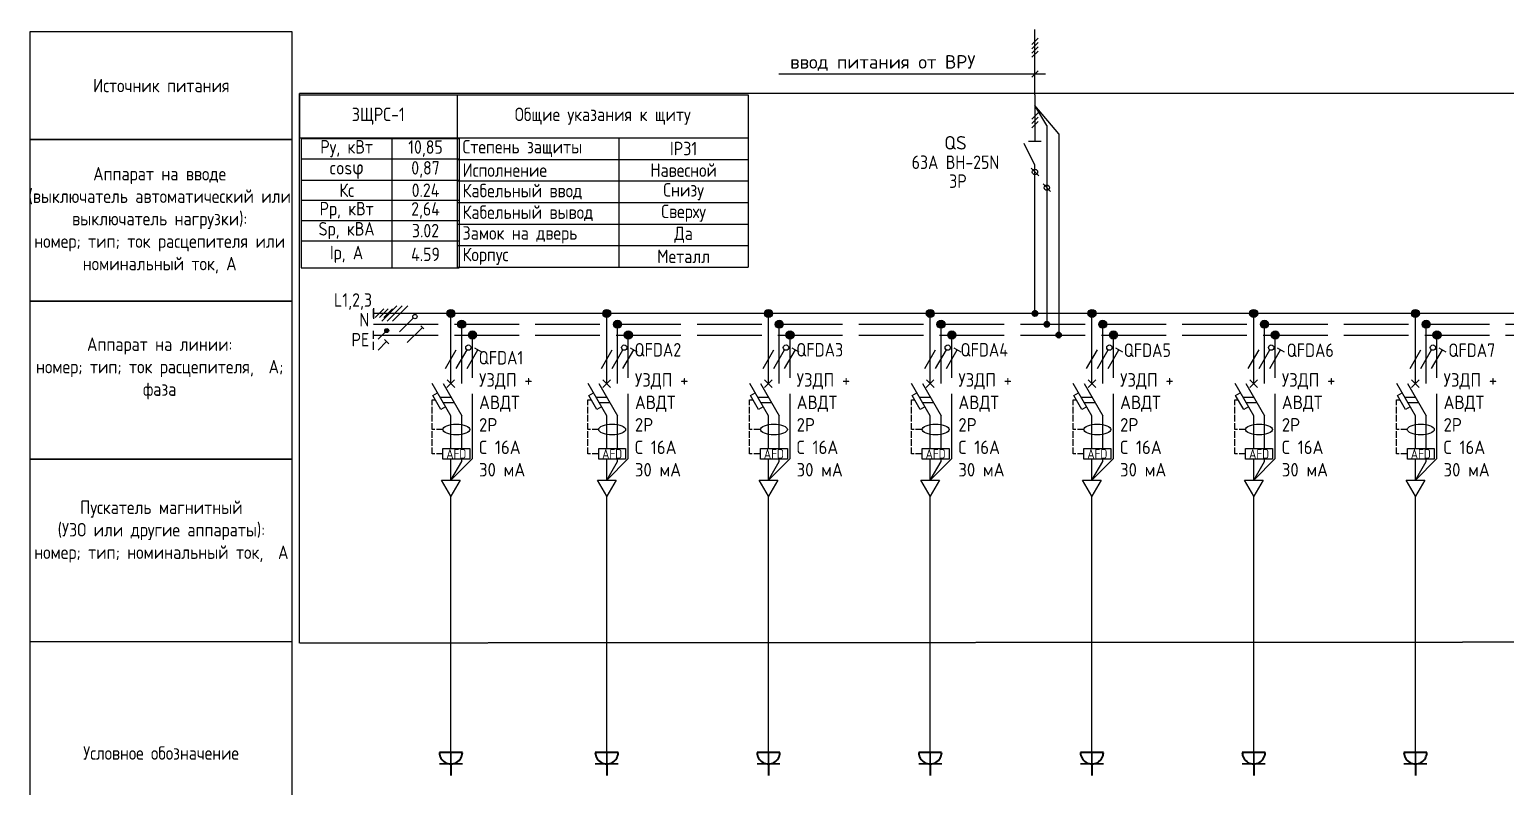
# Model space of a CAD drawing. Header units: millimetres. Extents: x -32 to 417638015, y -35 to 175284279.
# Drawn here: x 1144753 to 1172131, y 44491 to 58537 of the extents above; entities that cross this region are included whole.
import ezdxf
from ezdxf.enums import TextEntityAlignment as Align

# ---------------------------------------------------------------- set-up
doc = ezdxf.new("R2010")
doc.units = ezdxf.units.MM
doc.linetypes.add('ACAD_ISO02W100', pattern=[15, 12, -3])
doc.linetypes.add('DASHED2', pattern=[0.375, 0.25, -0.125])
for name, color, linetype in [('4_Однолинейная схема', 7, 'Continuous'), ('A-HATCH-WALL', 7, 'Continuous'), ('пояснения', 7, 'Continuous')]:
    doc.layers.add(name, color=color, linetype=linetype)
doc.layers.add('A-ANNO-NOTE', color=7, linetype='Continuous', lineweight=5)
doc.layers.add('ЭОМ_Розетки быт', color=5, linetype='Continuous', lineweight=30)
doc.styles.add('Arial Narrow', font='GOST_Common.ttf', dxfattribs={"width": 0.9, "height": 2.5})
doc.styles.add('DS23_Isopeur', font='isocpeur.ttf')
doc.styles.add('GOST Common', font='GOST_Common.ttf', dxfattribs={"width": 0.9, "height": 350})
doc.styles.add('GOST Common ISO', font='GOST_Common.ttf', dxfattribs={"width": 0.9, "height": 2.5})
doc.styles.add('ISOCPEUR', font='isocpeur.ttf', dxfattribs={"width": 0.85, "height": 275})

# ---------------------------------------------------------------- blocks, each defined once
blk = doc.blocks.new('TSL_Пояснение для щита - TSL_Пояснение для щита-779833-ЩТ-1_1 _Р_ _')
blk.add_line((-75.05, 36.82), (-26.45, 36.82))
blk.add_line((-75.05, 36.82), (-26.45, 36.82))
blk.add_lwpolyline([(-75.05, 150), (-26.5, 150), (-26.5, 8.18), (-75.05, 8.18)], close=True)
at = {"layer": 'A-ANNO-NOTE', "lineweight": 30}
for p, q in [((-75, 130), (-26.41, 130)), ((-75, 100), (-26.41, 100)), ((-75, 70.67), (-26.41, 70.67))]:
    blk.add_line(p, q, dxfattribs=at)
at = {"insert": (-50.75, 16.14), "char_height": 2.5, "width": 48.595, "attachment_point": 5, "style": 'ISOCPEUR'}
blk.add_mtext('Условное обозначение', dxfattribs=at)
at = {"layer": 'A-ANNO-NOTE', "char_height": 2.5, "style": 'Arial Narrow'}
for s, insert, width, attachment_point in [('\\pxqc;Источник питания', (-50.7, 140), 48.5948, 5), ('\\fArial Narrow|b0|i0|c204|p34|; ', (-42.14, 141.21), 0.962, 1), ('\\pxqc;Аппарат на вводе \\P(выключатель автоматический или выключатель нагрузки): \\Pномер; тип; ток расцепителя или номинальный ток, А', (-51.01, 115), 49.2171, 5), ('\\fArial Narrow|b0|i0|c204|p34|; ', (-43.26, 124.54), 0.962, 1), ('\\fArial Narrow|b0|i0|c204|p34|; ', (-39.29, 124.54), 0.962, 1), ('\\fArial Narrow|b0|i0|c204|p34|; ', (-47.03, 120.38), 0.962, 1), ('\\fArial Narrow|b0|i0|c204|p34|; ', (-24.74, 120.38), 0.962, 1), ('\\fArial Narrow|b0|i0|c204|p34|; ', (-19.11, 120.38), 0.962, 1), ('\\fArial Narrow|b0|i0|c204|p34|; ', (-40.55, 116.21), 0.962, 1), ('\\fArial Narrow|b0|i0|c204|p34|; ', (-53.84, 112.04), 0.962, 1), ('\\fArial Narrow|b0|i0|c204|p34|; ', (-35.85, 112.04), 0.962, 1), ('\\fArial Narrow|b0|i0|c204|p34|; ', (-30.23, 112.04), 0.962, 1), ('\\fArial Narrow|b0|i0|c204|p34|; ', (-11.04, 112.04), 0.962, 1), ('\\pxqc;Аппарат на линии: \\P\\pq*;номер; тип; ток расцепителя,  А; фаза', (-51.01, 87.5), 49.2171, 5), ('\\fArial Narrow|b0|i0|c204|p34|; ', (-43.7, 92.88), 0.962, 1), ('\\fArial Narrow|b0|i0|c204|p34|; ', (-39.73, 92.88), 0.962, 1), ('\\fArial Narrow|b0|i0|c204|p34|; ', (-58.58, 88.71), 0.962, 1), ('\\fArial Narrow|b0|i0|c204|p34|; ', (-37.62, 88.71), 0.962, 1), ('\\fArial Narrow|b0|i0|c204|p34|; ', (-10.36, 88.71), 0.481, 1), ('\\fArial Narrow|b0|i0|c204|p34|; ', (-43.17, 72.88), 0.962, 1), ('\\fArial Narrow|b0|i0|c204|p34|; ', (-54.55, 68.71), 0.962, 1), ('\\fArial Narrow|b0|i0|c204|p34|; ', (-48.93, 68.71), 0.962, 1), ('\\fArial Narrow|b0|i0|c204|p34|; ', (-39.2, 68.71), 0.962, 1), ('Пускатель магнитный\\P(УЗО или другие аппараты):\\Pномер; тип; номинальный ток,  А', (-50.7, 57.23), 48.5948, 5), ('\\fArial Narrow|b0|i0|c204|p34|; ', (-29.55, 64.54), 0.962, 1), ('\\fArial Narrow|b0|i0|c204|p34|; ', (-40.12, 10.8), 0.962, 1), ('\\fArial Narrow|b0|i0|c204|p34|; ', (-40.32, 6.63), 0.962, 1), ('\\fArial Narrow|b0|i0|c204|p34|; ', (-38.21, -3.79), 0.962, 1), ('\\fArial Narrow|b0|i0|c204|p34|; ', (-35.76, -43.79), 0.962, 1)]:
    blk.add_mtext(s, dxfattribs=dict(at, insert=insert, width=width, attachment_point=attachment_point))
at = {"layer": 'A-ANNO-NOTE', "char_height": 2.5, "width": 0.962, "attachment_point": 1, "rotation": 90, "style": 'Arial Narrow'}
for insert in [(-31.63, 55.01), (-27.46, 42.11), (-59.96, 39.75), (-31.63, 29.87)]:
    blk.add_mtext('\\fArial Narrow|b0|i0|c204|p34|; ', dxfattribs=dict(at, insert=insert))
blk = doc.blocks.new('TSL_SHM_УГО_Точка - TSL_SHM_УГО_Точка-779818-ЩТ-1_1 _Р_ _')
at = {"layer": 'A-ANNO-NOTE', "lineweight": 30}
h = blk.add_hatch(color=256, dxfattribs=at)
edge = h.paths.add_edge_path()
edge.add_arc((0, 0), 0.5, 0, 360)
blk.add_circle((0, 0), 0.5, dxfattribs=at)
blk = doc.blocks.new('Конт разъемн')
at = {"color": 0}
blk.add_line((71, 71), (-71, -71), dxfattribs=at)
blk.add_circle((0, 0), 50, dxfattribs=at)
blk = doc.blocks.new('*U891')
at = {"layer": '4_Однолинейная схема'}
for p, q in [((0, 1), (0, -1)), ((347.29, 0), (0, 0))]:
    blk.add_line(p, q, dxfattribs=at)
at = {"layer": '4_Однолинейная схема', "color": 1}
for p, q in [((1.51, -1.41), (4.34, 1.41)), ((2.51, -1.41), (5.34, 1.41)), ((3.51, -1.41), (6.34, 1.41)), ((4.84, -3.41), (7.38, -0.87)), ((6.23, -5.41), (9.06, -2.59))]:
    blk.add_line(p, q, dxfattribs=at)
at = {"layer": '4_Однолинейная схема', "linetype": 'ACAD_ISO02W100'}
for p, q in [((0, -2), (347.29, -2)), ((0, -4), (347.29, -4))]:
    blk.add_line(p, q, dxfattribs=at)
at = {"layer": '4_Однолинейная схема', "color": 1}
blk.add_lwpolyline([(9.34, -2.86), (8.78, -2.31)], dxfattribs=at)
blk.add_circle((7.67, -0.59), 0.404, dxfattribs=at)
at = {"layer": '4_Однолинейная схема', "style": 'GOST Common ISO', "width": 0.9}
for s, p in [('L1,2,3', (-7.33, 1.25)), ('N', (-2.64, -2.41)), ('PE', (-4.09, -6.11))]:
    blk.add_text(s, height=2.5, dxfattribs=at).set_placement(p)
blk = doc.blocks.new('*T1216')
at = {"layer": 'пояснения', "color": 0, "linetype": 'ByBlock', "lineweight": -2, "transparency": 16777216}
for p, q in [((0, 0), (2928, 0)), ((0, 0), (0, -800)), ((2928, 0), (2928, -800)), ((0, -800), (2928, -800))]:
    blk.add_line(p, q, dxfattribs=at)
at = {"layer": 'пояснения', "color": 0, "transparency": 16777216, "insert": (1464, -400), "char_height": 250, "width": 2906.04, "attachment_point": 5, "style": 'GOST Common ISO'}
blk.add_mtext('{\\C256;3ЩРС-1}', dxfattribs=at)
blk = doc.blocks.new('*T1217')
at = {"layer": 'пояснения', "color": 0, "linetype": 'ByBlock', "lineweight": -2, "transparency": 16777216}
for p, q in [((0, 0), (5400, 0)), ((0, 0), (0, -3200)), ((5400, 0), (5400, -3200)), ((0, -800), (5400, -800)), ((3000, -800), (3000, -3200)), ((0, -1200), (5400, -1200)), ((0, -1600), (5400, -1600)), ((0, -2000), (5400, -2000)), ((0, -2400), (5400, -2400)), ((0, -2800), (5400, -2800)), ((0, -3200), (5400, -3200))]:
    blk.add_line(p, q, dxfattribs=at)
at = {"layer": 'пояснения', "color": 0, "transparency": 16777216, "char_height": 250, "style": 'GOST Common ISO'}
for s, insert, width, attachment_point in [('Общие указания к щиту', (2700, -400), 5327.35, 5), ('Степень защиты', (100, -1000), 2800, 4), ('IP31', (4200, -1000), 2327.35, 5), ('Исполнение', (100, -1400), 2800, 4), ('Навесной', (4200, -1400), 2327.35, 5), ('Снизу', (4200, -1800), 2327.35, 5), ('Кабельный ввод', (100, -1800), 2800, 4), ('Кабельный вывод', (100, -2200), 2800, 4), ('Сверху', (4200, -2200), 2327.35, 5), ('Замок на дверь', (100, -2600), 2800, 4), ('Да', (4200, -2600), 2327.35, 5), ('Корпус', (100, -3000), 2800, 4), ('Металл', (4200, -3000), 2327.35, 5)]:
    blk.add_mtext(s, dxfattribs=dict(at, insert=insert, width=width, attachment_point=attachment_point))
blk = doc.blocks.new('*U888')
at = {"lineweight": -2}
h = blk.add_hatch(color=256, dxfattribs=at)
h.dxf.hatch_style = 1
edge = h.paths.add_edge_path()
edge.add_arc((0, 0), 0.75, 0, 360)
at = {"layer": 'A-HATCH-WALL', "lineweight": -2}
h = blk.add_hatch(color=256, dxfattribs=at)
h.dxf.hatch_style = 1
edge = h.paths.add_edge_path()
edge.add_arc((2, -2), 0.75, 0, 360)
h = blk.add_hatch(color=256, dxfattribs=at)
h.dxf.hatch_style = 1
edge = h.paths.add_edge_path()
edge.add_arc((4, -4), 0.75, 0, 360)
at = {"lineweight": -2}
for points in [[(0, -13), (0, 0)], [(0, -25.05), (0, -19), (-3.46, -13)], [(-1.46, -13), (2, -19)], [(-0.73, -13.73), (0.69, -12.31)], [(0.71, -13.71), (-0.71, -12.29)], [(-0.98, -17.3), (-1.85, -17.8), (-3.35, -15.2), (-2.48, -14.7)], [(-2.02, -15.5), (-0.02, -15.5)], [(-1.44, -16.5), (0.56, -16.5)], [(0, -30.92), (0, -27.05)]]:
    blk.add_lwpolyline(points, dxfattribs=at)
at = {"linetype": 'ACAD_ISO02W100', "lineweight": -2}
for points in [[(2, -13), (2, -2)], [(4, -26.92), (4, -4)], [(2, -25.05), (2, -19)], [(0, -30.92), (4, -26.92)], [(0, -30.92), (2, -27.46), (2, -26.97)]]:
    blk.add_lwpolyline(points, dxfattribs=at)
at = {"color": 1, "lineweight": -2}
for points in [[(-1, -10.23), (1, -6.77)], [(1, -10.23), (3, -6.77)], [(3, -10.23), (5, -6.77)], [(4.35, -6.39), (5.65, -7.14)]]:
    blk.add_lwpolyline(points, dxfattribs=at)
at = {"color": 1, "linetype": 'ACAD_ISO02W100', "lineweight": -2, "ltscale": 0.1}
for points in [[(-3.5, -21.53), (-3.5, -21.53), (-3.5, -16), (-2.89, -16)], [(-1.5, -21.53), (-3.5, -21.53)], [(-1.5, -26.05), (-3.5, -26.05), (-3.5, -21.53)]]:
    blk.add_lwpolyline(points, dxfattribs=at)
at = {"lineweight": -2}
blk.add_lwpolyline([(0, -33.92), (-1.73, -30.92), (1.73, -30.92)], close=True, dxfattribs=at)
for centre in [(0, 0), (2, -2), (4, -4)]:
    blk.add_circle(centre, 0.75, dxfattribs=at)
at = {"color": 1, "lineweight": -2}
blk.add_circle((3.25, -6.33), 0.5, dxfattribs=at)
at = {"lineweight": -2}
blk.add_ellipse((1, -21.53), major_axis=(2.5, 0), ratio=0.4, dxfattribs=at)
at = {"style": 'GOST Common ISO', "width": 0.9}
blk.add_attdef('ФАЗА', text='', height=2.5, dxfattribs=at).set_placement((0, 2), align=Align.CENTER)
at = {"lineweight": -2}
blk.add_wipeout([(-1.49, -25.05), (3.5, -25.05), (3.5, -27.05), (-1.49, -27.05)], dxfattribs=at)
blk.add_lwpolyline([(3.5, -27.05), (-1.49, -27.05), (-1.49, -25.05), (3.5, -25.05)], close=True, dxfattribs=at)
at = {"lineweight": -2, "insert": (1, -26.05), "char_height": 1.75, "attachment_point": 5, "style": 'GOST Common ISO'}
blk.add_mtext_dynamic_manual_height_columns('AFD', width=4.9912, gutter_width=12.5, heights=[0], dxfattribs=at)
blk = doc.blocks.new('*U871')
at = {"lineweight": -2}
h = blk.add_hatch(color=256, dxfattribs=at)
h.dxf.hatch_style = 1
edge = h.paths.add_edge_path()
edge.add_arc((0, 0), 0.75, 0, 360)
at = {"layer": 'A-HATCH-WALL', "lineweight": -2}
h = blk.add_hatch(color=256, dxfattribs=at)
h.dxf.hatch_style = 1
edge = h.paths.add_edge_path()
edge.add_arc((2, -2), 0.75, 0, 360)
h = blk.add_hatch(color=256, dxfattribs=at)
h.dxf.hatch_style = 1
edge = h.paths.add_edge_path()
edge.add_arc((4, -4), 0.75, 0, 360)
at = {"lineweight": -2}
for points in [[(0, -13), (0, 0)], [(0, -25.05), (0, -19), (-3.46, -13)], [(-1.46, -13), (2, -19)], [(-0.73, -13.73), (0.69, -12.31)], [(0.71, -13.71), (-0.71, -12.29)], [(-0.98, -17.3), (-1.85, -17.8), (-3.35, -15.2), (-2.48, -14.7)], [(-2.02, -15.5), (-0.02, -15.5)], [(-1.44, -16.5), (0.56, -16.5)], [(0, -30.92), (0, -27.05)]]:
    blk.add_lwpolyline(points, dxfattribs=at)
at = {"linetype": 'ACAD_ISO02W100', "lineweight": -2}
for points in [[(2, -13), (2, -2)], [(4, -26.92), (4, -4)], [(2, -25.05), (2, -19)], [(0, -30.92), (4, -26.92)], [(0, -30.92), (2, -27.46), (2, -26.97)]]:
    blk.add_lwpolyline(points, dxfattribs=at)
at = {"color": 1, "lineweight": -2}
for points in [[(-1, -10.23), (1, -6.77)], [(1, -10.23), (3, -6.77)], [(3, -10.23), (5, -6.77)], [(4.35, -6.39), (5.65, -7.14)]]:
    blk.add_lwpolyline(points, dxfattribs=at)
at = {"color": 1, "linetype": 'ACAD_ISO02W100', "lineweight": -2, "ltscale": 0.1}
for points in [[(-3.5, -21.53), (-3.5, -21.53), (-3.5, -16), (-2.89, -16)], [(-1.5, -21.53), (-3.5, -21.53)], [(-1.5, -26.05), (-3.5, -26.05), (-3.5, -21.53)]]:
    blk.add_lwpolyline(points, dxfattribs=at)
at = {"lineweight": -2}
blk.add_lwpolyline([(0, -33.92), (-1.73, -30.92), (1.73, -30.92)], close=True, dxfattribs=at)
for centre in [(0, 0), (2, -2), (4, -4)]:
    blk.add_circle(centre, 0.75, dxfattribs=at)
at = {"color": 1, "lineweight": -2}
blk.add_circle((3.25, -6.33), 0.5, dxfattribs=at)
at = {"lineweight": -2}
blk.add_ellipse((1, -21.53), major_axis=(2.5, 0), ratio=0.4, dxfattribs=at)
at = {"style": 'GOST Common ISO', "width": 0.9}
blk.add_attdef('ФАЗА', text='', height=2.5, dxfattribs=at).set_placement((0, 2), align=Align.CENTER)
at = {"lineweight": -2}
blk.add_wipeout([(-1.49, -25.05), (3.5, -25.05), (3.5, -27.05), (-1.49, -27.05)], dxfattribs=at)
blk.add_lwpolyline([(3.5, -27.05), (-1.49, -27.05), (-1.49, -25.05), (3.5, -25.05)], close=True, dxfattribs=at)
at = {"lineweight": -2, "insert": (1, -26.05), "char_height": 1.75, "attachment_point": 5, "style": 'GOST Common ISO'}
blk.add_mtext_dynamic_manual_height_columns('AFD', width=4.9912, gutter_width=12.5, heights=[0], dxfattribs=at)
blk = doc.blocks.new('*U872')
at = {"lineweight": -2}
h = blk.add_hatch(color=256, dxfattribs=at)
h.dxf.hatch_style = 1
edge = h.paths.add_edge_path()
edge.add_arc((0, 0), 0.75, 0, 360)
at = {"layer": 'A-HATCH-WALL', "lineweight": -2}
h = blk.add_hatch(color=256, dxfattribs=at)
h.dxf.hatch_style = 1
edge = h.paths.add_edge_path()
edge.add_arc((2, -2), 0.75, 0, 360)
h = blk.add_hatch(color=256, dxfattribs=at)
h.dxf.hatch_style = 1
edge = h.paths.add_edge_path()
edge.add_arc((4, -4), 0.75, 0, 360)
at = {"lineweight": -2}
for points in [[(0, -13), (0, 0)], [(0, -25.05), (0, -19), (-3.46, -13)], [(-1.46, -13), (2, -19)], [(-0.73, -13.73), (0.69, -12.31)], [(0.71, -13.71), (-0.71, -12.29)], [(-0.98, -17.3), (-1.85, -17.8), (-3.35, -15.2), (-2.48, -14.7)], [(-2.02, -15.5), (-0.02, -15.5)], [(-1.44, -16.5), (0.56, -16.5)], [(0, -30.92), (0, -27.05)]]:
    blk.add_lwpolyline(points, dxfattribs=at)
at = {"linetype": 'ACAD_ISO02W100', "lineweight": -2}
for points in [[(2, -13), (2, -2)], [(4, -26.92), (4, -4)], [(2, -25.05), (2, -19)], [(0, -30.92), (4, -26.92)], [(0, -30.92), (2, -27.46), (2, -26.97)]]:
    blk.add_lwpolyline(points, dxfattribs=at)
at = {"color": 1, "lineweight": -2}
for points in [[(-1, -10.23), (1, -6.77)], [(1, -10.23), (3, -6.77)], [(3, -10.23), (5, -6.77)], [(4.35, -6.39), (5.65, -7.14)]]:
    blk.add_lwpolyline(points, dxfattribs=at)
at = {"color": 1, "linetype": 'ACAD_ISO02W100', "lineweight": -2, "ltscale": 0.1}
for points in [[(-3.5, -21.53), (-3.5, -21.53), (-3.5, -16), (-2.89, -16)], [(-1.5, -21.53), (-3.5, -21.53)], [(-1.5, -26.05), (-3.5, -26.05), (-3.5, -21.53)]]:
    blk.add_lwpolyline(points, dxfattribs=at)
at = {"lineweight": -2}
blk.add_lwpolyline([(0, -33.92), (-1.73, -30.92), (1.73, -30.92)], close=True, dxfattribs=at)
for centre in [(0, 0), (2, -2), (4, -4)]:
    blk.add_circle(centre, 0.75, dxfattribs=at)
at = {"color": 1, "lineweight": -2}
blk.add_circle((3.25, -6.33), 0.5, dxfattribs=at)
at = {"lineweight": -2}
blk.add_ellipse((1, -21.53), major_axis=(2.5, 0), ratio=0.4, dxfattribs=at)
at = {"style": 'GOST Common ISO', "width": 0.9}
blk.add_attdef('ФАЗА', text='', height=2.5, dxfattribs=at).set_placement((0, 2), align=Align.CENTER)
at = {"lineweight": -2}
blk.add_wipeout([(-1.49, -25.05), (3.5, -25.05), (3.5, -27.05), (-1.49, -27.05)], dxfattribs=at)
blk.add_lwpolyline([(3.5, -27.05), (-1.49, -27.05), (-1.49, -25.05), (3.5, -25.05)], close=True, dxfattribs=at)
at = {"lineweight": -2, "insert": (1, -26.05), "char_height": 1.75, "attachment_point": 5, "style": 'GOST Common ISO'}
blk.add_mtext_dynamic_manual_height_columns('AFD', width=4.9912, gutter_width=12.5, heights=[0], dxfattribs=at)
blk = doc.blocks.new('*U873')
at = {"lineweight": -2}
h = blk.add_hatch(color=256, dxfattribs=at)
h.dxf.hatch_style = 1
edge = h.paths.add_edge_path()
edge.add_arc((0, 0), 0.75, 0, 360)
at = {"layer": 'A-HATCH-WALL', "lineweight": -2}
h = blk.add_hatch(color=256, dxfattribs=at)
h.dxf.hatch_style = 1
edge = h.paths.add_edge_path()
edge.add_arc((2, -2), 0.75, 0, 360)
h = blk.add_hatch(color=256, dxfattribs=at)
h.dxf.hatch_style = 1
edge = h.paths.add_edge_path()
edge.add_arc((4, -4), 0.75, 0, 360)
at = {"lineweight": -2}
for points in [[(0, -13), (0, 0)], [(0, -25.05), (0, -19), (-3.46, -13)], [(-1.46, -13), (2, -19)], [(-0.73, -13.73), (0.69, -12.31)], [(0.71, -13.71), (-0.71, -12.29)], [(-0.98, -17.3), (-1.85, -17.8), (-3.35, -15.2), (-2.48, -14.7)], [(-2.02, -15.5), (-0.02, -15.5)], [(-1.44, -16.5), (0.56, -16.5)], [(0, -30.92), (0, -27.05)]]:
    blk.add_lwpolyline(points, dxfattribs=at)
at = {"linetype": 'ACAD_ISO02W100', "lineweight": -2}
for points in [[(2, -13), (2, -2)], [(4, -26.92), (4, -4)], [(2, -25.05), (2, -19)], [(0, -30.92), (4, -26.92)], [(0, -30.92), (2, -27.46), (2, -26.97)]]:
    blk.add_lwpolyline(points, dxfattribs=at)
at = {"color": 1, "lineweight": -2}
for points in [[(-1, -10.23), (1, -6.77)], [(1, -10.23), (3, -6.77)], [(3, -10.23), (5, -6.77)], [(4.35, -6.39), (5.65, -7.14)]]:
    blk.add_lwpolyline(points, dxfattribs=at)
at = {"color": 1, "linetype": 'ACAD_ISO02W100', "lineweight": -2, "ltscale": 0.1}
for points in [[(-3.5, -21.53), (-3.5, -21.53), (-3.5, -16), (-2.89, -16)], [(-1.5, -21.53), (-3.5, -21.53)], [(-1.5, -26.05), (-3.5, -26.05), (-3.5, -21.53)]]:
    blk.add_lwpolyline(points, dxfattribs=at)
at = {"lineweight": -2}
blk.add_lwpolyline([(0, -33.92), (-1.73, -30.92), (1.73, -30.92)], close=True, dxfattribs=at)
for centre in [(0, 0), (2, -2), (4, -4)]:
    blk.add_circle(centre, 0.75, dxfattribs=at)
at = {"color": 1, "lineweight": -2}
blk.add_circle((3.25, -6.33), 0.5, dxfattribs=at)
at = {"lineweight": -2}
blk.add_ellipse((1, -21.53), major_axis=(2.5, 0), ratio=0.4, dxfattribs=at)
at = {"style": 'GOST Common ISO', "width": 0.9}
blk.add_attdef('ФАЗА', text='', height=2.5, dxfattribs=at).set_placement((0, 2), align=Align.CENTER)
at = {"lineweight": -2}
blk.add_wipeout([(-1.49, -25.05), (3.5, -25.05), (3.5, -27.05), (-1.49, -27.05)], dxfattribs=at)
blk.add_lwpolyline([(3.5, -27.05), (-1.49, -27.05), (-1.49, -25.05), (3.5, -25.05)], close=True, dxfattribs=at)
at = {"lineweight": -2, "insert": (1, -26.05), "char_height": 1.75, "attachment_point": 5, "style": 'GOST Common ISO'}
blk.add_mtext_dynamic_manual_height_columns('AFD', width=4.9912, gutter_width=12.5, heights=[0], dxfattribs=at)
blk = doc.blocks.new('*U875')
at = {"lineweight": -2}
h = blk.add_hatch(color=256, dxfattribs=at)
h.dxf.hatch_style = 1
edge = h.paths.add_edge_path()
edge.add_arc((0, 0), 0.75, 0, 360)
at = {"layer": 'A-HATCH-WALL', "lineweight": -2}
h = blk.add_hatch(color=256, dxfattribs=at)
h.dxf.hatch_style = 1
edge = h.paths.add_edge_path()
edge.add_arc((2, -2), 0.75, 0, 360)
h = blk.add_hatch(color=256, dxfattribs=at)
h.dxf.hatch_style = 1
edge = h.paths.add_edge_path()
edge.add_arc((4, -4), 0.75, 0, 360)
at = {"lineweight": -2}
for points in [[(0, -13), (0, 0)], [(0, -25.05), (0, -19), (-3.46, -13)], [(-1.46, -13), (2, -19)], [(-0.73, -13.73), (0.69, -12.31)], [(0.71, -13.71), (-0.71, -12.29)], [(-0.98, -17.3), (-1.85, -17.8), (-3.35, -15.2), (-2.48, -14.7)], [(-2.02, -15.5), (-0.02, -15.5)], [(-1.44, -16.5), (0.56, -16.5)], [(0, -30.92), (0, -27.05)]]:
    blk.add_lwpolyline(points, dxfattribs=at)
at = {"linetype": 'ACAD_ISO02W100', "lineweight": -2}
for points in [[(2, -13), (2, -2)], [(4, -26.92), (4, -4)], [(2, -25.05), (2, -19)], [(0, -30.92), (4, -26.92)], [(0, -30.92), (2, -27.46), (2, -26.97)]]:
    blk.add_lwpolyline(points, dxfattribs=at)
at = {"color": 1, "lineweight": -2}
for points in [[(-1, -10.23), (1, -6.77)], [(1, -10.23), (3, -6.77)], [(3, -10.23), (5, -6.77)], [(4.35, -6.39), (5.65, -7.14)]]:
    blk.add_lwpolyline(points, dxfattribs=at)
at = {"color": 1, "linetype": 'ACAD_ISO02W100', "lineweight": -2, "ltscale": 0.1}
for points in [[(-3.5, -21.53), (-3.5, -21.53), (-3.5, -16), (-2.89, -16)], [(-1.5, -21.53), (-3.5, -21.53)], [(-1.5, -26.05), (-3.5, -26.05), (-3.5, -21.53)]]:
    blk.add_lwpolyline(points, dxfattribs=at)
at = {"lineweight": -2}
blk.add_lwpolyline([(0, -33.92), (-1.73, -30.92), (1.73, -30.92)], close=True, dxfattribs=at)
for centre in [(0, 0), (2, -2), (4, -4)]:
    blk.add_circle(centre, 0.75, dxfattribs=at)
at = {"color": 1, "lineweight": -2}
blk.add_circle((3.25, -6.33), 0.5, dxfattribs=at)
at = {"lineweight": -2}
blk.add_ellipse((1, -21.53), major_axis=(2.5, 0), ratio=0.4, dxfattribs=at)
at = {"style": 'GOST Common ISO', "width": 0.9}
blk.add_attdef('ФАЗА', text='', height=2.5, dxfattribs=at).set_placement((0, 2), align=Align.CENTER)
at = {"lineweight": -2}
blk.add_wipeout([(-1.49, -25.05), (3.5, -25.05), (3.5, -27.05), (-1.49, -27.05)], dxfattribs=at)
blk.add_lwpolyline([(3.5, -27.05), (-1.49, -27.05), (-1.49, -25.05), (3.5, -25.05)], close=True, dxfattribs=at)
at = {"lineweight": -2, "insert": (1, -26.05), "char_height": 1.75, "attachment_point": 5, "style": 'GOST Common ISO'}
blk.add_mtext_dynamic_manual_height_columns('AFD', width=4.9912, gutter_width=12.5, heights=[0], dxfattribs=at)
blk = doc.blocks.new('*U876')
at = {"lineweight": -2}
h = blk.add_hatch(color=256, dxfattribs=at)
h.dxf.hatch_style = 1
edge = h.paths.add_edge_path()
edge.add_arc((0, 0), 0.75, 0, 360)
at = {"layer": 'A-HATCH-WALL', "lineweight": -2}
h = blk.add_hatch(color=256, dxfattribs=at)
h.dxf.hatch_style = 1
edge = h.paths.add_edge_path()
edge.add_arc((2, -2), 0.75, 0, 360)
h = blk.add_hatch(color=256, dxfattribs=at)
h.dxf.hatch_style = 1
edge = h.paths.add_edge_path()
edge.add_arc((4, -4), 0.75, 0, 360)
at = {"lineweight": -2}
for points in [[(0, -13), (0, 0)], [(0, -25.05), (0, -19), (-3.46, -13)], [(-1.46, -13), (2, -19)], [(-0.73, -13.73), (0.69, -12.31)], [(0.71, -13.71), (-0.71, -12.29)], [(-0.98, -17.3), (-1.85, -17.8), (-3.35, -15.2), (-2.48, -14.7)], [(-2.02, -15.5), (-0.02, -15.5)], [(-1.44, -16.5), (0.56, -16.5)], [(0, -30.92), (0, -27.05)]]:
    blk.add_lwpolyline(points, dxfattribs=at)
at = {"linetype": 'ACAD_ISO02W100', "lineweight": -2}
for points in [[(2, -13), (2, -2)], [(4, -26.92), (4, -4)], [(2, -25.05), (2, -19)], [(0, -30.92), (4, -26.92)], [(0, -30.92), (2, -27.46), (2, -26.97)]]:
    blk.add_lwpolyline(points, dxfattribs=at)
at = {"color": 1, "lineweight": -2}
for points in [[(-1, -10.23), (1, -6.77)], [(1, -10.23), (3, -6.77)], [(3, -10.23), (5, -6.77)], [(4.35, -6.39), (5.65, -7.14)]]:
    blk.add_lwpolyline(points, dxfattribs=at)
at = {"color": 1, "linetype": 'ACAD_ISO02W100', "lineweight": -2, "ltscale": 0.1}
for points in [[(-3.5, -21.53), (-3.5, -21.53), (-3.5, -16), (-2.89, -16)], [(-1.5, -21.53), (-3.5, -21.53)], [(-1.5, -26.05), (-3.5, -26.05), (-3.5, -21.53)]]:
    blk.add_lwpolyline(points, dxfattribs=at)
at = {"lineweight": -2}
blk.add_lwpolyline([(0, -33.92), (-1.73, -30.92), (1.73, -30.92)], close=True, dxfattribs=at)
for centre in [(0, 0), (2, -2), (4, -4)]:
    blk.add_circle(centre, 0.75, dxfattribs=at)
at = {"color": 1, "lineweight": -2}
blk.add_circle((3.25, -6.33), 0.5, dxfattribs=at)
at = {"lineweight": -2}
blk.add_ellipse((1, -21.53), major_axis=(2.5, 0), ratio=0.4, dxfattribs=at)
at = {"style": 'GOST Common ISO', "width": 0.9}
blk.add_attdef('ФАЗА', text='', height=2.5, dxfattribs=at).set_placement((0, 2), align=Align.CENTER)
at = {"lineweight": -2}
blk.add_wipeout([(-1.49, -25.05), (3.5, -25.05), (3.5, -27.05), (-1.49, -27.05)], dxfattribs=at)
blk.add_lwpolyline([(3.5, -27.05), (-1.49, -27.05), (-1.49, -25.05), (3.5, -25.05)], close=True, dxfattribs=at)
at = {"lineweight": -2, "insert": (1, -26.05), "char_height": 1.75, "attachment_point": 5, "style": 'GOST Common ISO'}
blk.add_mtext_dynamic_manual_height_columns('AFD', width=4.9912, gutter_width=12.5, heights=[0], dxfattribs=at)
blk = doc.blocks.new('*U867')
at = {"lineweight": -2}
h = blk.add_hatch(color=256, dxfattribs=at)
h.dxf.hatch_style = 1
edge = h.paths.add_edge_path()
edge.add_arc((0, 0), 0.75, 0, 360)
at = {"layer": 'A-HATCH-WALL', "lineweight": -2}
h = blk.add_hatch(color=256, dxfattribs=at)
h.dxf.hatch_style = 1
edge = h.paths.add_edge_path()
edge.add_arc((2, -2), 0.75, 0, 360)
h = blk.add_hatch(color=256, dxfattribs=at)
h.dxf.hatch_style = 1
edge = h.paths.add_edge_path()
edge.add_arc((4, -4), 0.75, 0, 360)
at = {"lineweight": -2}
for points in [[(0, -13), (0, 0)], [(0, -25.05), (0, -19), (-3.46, -13)], [(-1.46, -13), (2, -19)], [(-0.73, -13.73), (0.69, -12.31)], [(0.71, -13.71), (-0.71, -12.29)], [(-0.98, -17.3), (-1.85, -17.8), (-3.35, -15.2), (-2.48, -14.7)], [(-2.02, -15.5), (-0.02, -15.5)], [(-1.44, -16.5), (0.56, -16.5)], [(0, -30.92), (0, -27.05)]]:
    blk.add_lwpolyline(points, dxfattribs=at)
at = {"linetype": 'ACAD_ISO02W100', "lineweight": -2}
for points in [[(2, -13), (2, -2)], [(4, -26.92), (4, -4)], [(2, -25.05), (2, -19)], [(0, -30.92), (4, -26.92)], [(0, -30.92), (2, -27.46), (2, -26.97)]]:
    blk.add_lwpolyline(points, dxfattribs=at)
at = {"color": 1, "lineweight": -2}
for points in [[(-1, -10.23), (1, -6.77)], [(1, -10.23), (3, -6.77)], [(3, -10.23), (5, -6.77)], [(4.35, -6.39), (5.65, -7.14)]]:
    blk.add_lwpolyline(points, dxfattribs=at)
at = {"color": 1, "linetype": 'ACAD_ISO02W100', "lineweight": -2, "ltscale": 0.1}
for points in [[(-3.5, -21.53), (-3.5, -21.53), (-3.5, -16), (-2.89, -16)], [(-1.5, -21.53), (-3.5, -21.53)], [(-1.5, -26.05), (-3.5, -26.05), (-3.5, -21.53)]]:
    blk.add_lwpolyline(points, dxfattribs=at)
at = {"lineweight": -2}
blk.add_lwpolyline([(0, -33.92), (-1.73, -30.92), (1.73, -30.92)], close=True, dxfattribs=at)
for centre in [(0, 0), (2, -2), (4, -4)]:
    blk.add_circle(centre, 0.75, dxfattribs=at)
at = {"color": 1, "lineweight": -2}
blk.add_circle((3.25, -6.33), 0.5, dxfattribs=at)
at = {"lineweight": -2}
blk.add_ellipse((1, -21.53), major_axis=(2.5, 0), ratio=0.4, dxfattribs=at)
at = {"style": 'GOST Common ISO', "width": 0.9}
blk.add_attdef('ФАЗА', text='', height=2.5, dxfattribs=at).set_placement((0, 2), align=Align.CENTER)
at = {"lineweight": -2}
blk.add_wipeout([(-1.49, -25.05), (3.5, -25.05), (3.5, -27.05), (-1.49, -27.05)], dxfattribs=at)
blk.add_lwpolyline([(3.5, -27.05), (-1.49, -27.05), (-1.49, -25.05), (3.5, -25.05)], close=True, dxfattribs=at)
at = {"lineweight": -2, "insert": (1, -26.05), "char_height": 1.75, "attachment_point": 5, "style": 'GOST Common ISO'}
blk.add_mtext_dynamic_manual_height_columns('AFD', width=4.9912, gutter_width=12.5, heights=[0], dxfattribs=at)
blk = doc.blocks.new('*T1222')
at = {"layer": 'пояснения', "color": 0, "linetype": 'ByBlock', "lineweight": -2, "transparency": 16777216}
for p, q in [((0, 0), (2928, 0)), ((0, 0), (0, -2403)), ((1680, 0), (1680, -2403)), ((2928, 0), (2928, -2403)), ((0, -375), (2928, -375)), ((0, -772), (2928, -772)), ((0, -1147), (2928, -1147)), ((0, -1522), (2928, -1522)), ((0, -1897), (2928, -1897)), ((0, -2403), (2928, -2403))]:
    blk.add_line(p, q, dxfattribs=at)
at = {"layer": 'пояснения', "color": 0, "transparency": 16777216, "char_height": 250, "attachment_point": 5, "style": 'ISOCPEUR'}
for s, insert, width in [('Ру, кВт', (840, -188), 1607.71), ('10,85', (2304, -188), 1175.93), ('cos{\\H1.0833x;\\C256;φ}', (840, -574), 1607.71), ('0,87', (2304, -574), 1175.93), ('Кс', (840, -960), 1607.71), ('0.24', (2304, -960), 1175.93), ('Рр, кВт', (840, -1335), 1607.71), ('2,64', (2304, -1335), 1175.93), ('Sр, кВА', (840, -1710), 1607.71), ('3.02', (2304, -1710), 1175.93), ('Iр, А', (840, -2150), 1607.71), ('4.59', (2304, -2150), 1175.93)]:
    blk.add_mtext(s, dxfattribs=dict(at, insert=insert, width=width))
blk = doc.blocks.new('*U74')
at = {"color": 0, "lineweight": 40}
for p, q in [((18, 249), (-18, -249)), ((249, -18), (499, -37))]:
    blk.add_line(p, q, dxfattribs=at)
at = {"color": 0}
for p, q in [((0, 0), (249, -18)), ((268, 231), (231, -268))]:
    blk.add_line(p, q, dxfattribs=at)
at = {"color": 0, "lineweight": 40}
blk.add_arc((0, 0), 250, 265.799, 85.799, dxfattribs=at)
at = {"color": 7, "style": 'GOST Common', "width": 0.9}
for tag, p in [('КОЛВО', (36, 425)), ('ВЫСОТА', (294, -391))]:
    blk.add_attdef(tag, p, '', height=350, dxfattribs=at)
at = {"color": 7, "linetype": 'ByBlock', "style": 'GOST Common', "width": 0.9}
blk.add_attdef('ГРУППА', text='', height=350, dxfattribs=at).set_placement((-568, 0), align=Align.RIGHT)
blk = doc.blocks.new('*U856')
at = {"linetype": 'ByBlock', "lineweight": -2}
blk.add_lwpolyline([(0, -1), (0, 838.3)], dxfattribs=at)
at = {"layer": 'ЭОМ_Розетки быт', "color": 0, "xscale": 0.15, "yscale": 0.15, "zscale": 0.15, "rotation": 274.1958433846598}
blk.add_blockref('*U74', (0, -1), dxfattribs=at)
at = {"style": 'GOST Common ISO'}
for tag, p in [('ТРАССА', (-0.3, 0)), ('1_СТРОКА', (4.4, 0)), ('2_СТРОКА', (9.2, 0)), ('3_СТРОКА', (13.9, 0)), ('4_СТРОКА', (18.4, -0.2))]:
    blk.add_attdef(tag, p, '', height=2.5, rotation=90, dxfattribs=at)
blk = doc.blocks.new('*U857')
at = {"linetype": 'ByBlock', "lineweight": -2}
blk.add_lwpolyline([(0, -1), (0, 838.3)], dxfattribs=at)
at = {"layer": 'ЭОМ_Розетки быт', "color": 0, "xscale": 0.15, "yscale": 0.15, "zscale": 0.15, "rotation": 274.1958433846598}
blk.add_blockref('*U74', (0, -1), dxfattribs=at)
at = {"style": 'GOST Common ISO'}
for tag, p in [('ТРАССА', (-0.3, 0)), ('1_СТРОКА', (4.4, 0)), ('2_СТРОКА', (9.2, 0)), ('3_СТРОКА', (13.9, 0)), ('4_СТРОКА', (18.4, -0.2))]:
    blk.add_attdef(tag, p, '', height=2.5, rotation=90, dxfattribs=at)
blk = doc.blocks.new('*U858')
at = {"linetype": 'ByBlock', "lineweight": -2}
blk.add_lwpolyline([(0, -1), (0, 838.3)], dxfattribs=at)
at = {"layer": 'ЭОМ_Розетки быт', "color": 0, "xscale": 0.15, "yscale": 0.15, "zscale": 0.15, "rotation": 274.1958433846598}
blk.add_blockref('*U74', (0, -1), dxfattribs=at)
at = {"style": 'GOST Common ISO'}
for tag, p in [('ТРАССА', (-0.3, 0)), ('1_СТРОКА', (4.4, 0)), ('2_СТРОКА', (9.2, 0)), ('3_СТРОКА', (13.9, 0)), ('4_СТРОКА', (18.4, -0.2))]:
    blk.add_attdef(tag, p, '', height=2.5, rotation=90, dxfattribs=at)
blk = doc.blocks.new('*U859')
at = {"linetype": 'ByBlock', "lineweight": -2}
blk.add_lwpolyline([(0, -1), (0, 838.3)], dxfattribs=at)
at = {"layer": 'ЭОМ_Розетки быт', "color": 0, "xscale": 0.15, "yscale": 0.15, "zscale": 0.15, "rotation": 274.1958433846598}
blk.add_blockref('*U74', (0, -1), dxfattribs=at)
at = {"style": 'GOST Common ISO'}
for tag, p in [('ТРАССА', (-0.3, 0)), ('1_СТРОКА', (4.4, 0)), ('2_СТРОКА', (9.2, 0)), ('3_СТРОКА', (13.9, 0)), ('4_СТРОКА', (18.4, -0.2))]:
    blk.add_attdef(tag, p, '', height=2.5, rotation=90, dxfattribs=at)
blk = doc.blocks.new('*U860')
at = {"linetype": 'ByBlock', "lineweight": -2}
blk.add_lwpolyline([(0, -1), (0, 838.3)], dxfattribs=at)
at = {"layer": 'ЭОМ_Розетки быт', "color": 0, "xscale": 0.15, "yscale": 0.15, "zscale": 0.15, "rotation": 274.1958433846598}
blk.add_blockref('*U74', (0, -1), dxfattribs=at)
at = {"style": 'GOST Common ISO'}
for tag, p in [('ТРАССА', (-0.3, 0)), ('1_СТРОКА', (4.4, 0)), ('2_СТРОКА', (9.2, 0)), ('3_СТРОКА', (13.9, 0)), ('4_СТРОКА', (18.4, -0.2))]:
    blk.add_attdef(tag, p, '', height=2.5, rotation=90, dxfattribs=at)
blk = doc.blocks.new('*U861')
at = {"linetype": 'ByBlock', "lineweight": -2}
blk.add_lwpolyline([(0, -1), (0, 838.3)], dxfattribs=at)
at = {"layer": 'ЭОМ_Розетки быт', "color": 0, "xscale": 0.15, "yscale": 0.15, "zscale": 0.15, "rotation": 274.1958433846598}
blk.add_blockref('*U74', (0, -1), dxfattribs=at)
at = {"style": 'GOST Common ISO'}
for tag, p in [('ТРАССА', (-0.3, 0)), ('1_СТРОКА', (4.4, 0)), ('2_СТРОКА', (9.2, 0)), ('3_СТРОКА', (13.9, 0)), ('4_СТРОКА', (18.4, -0.2))]:
    blk.add_attdef(tag, p, '', height=2.5, rotation=90, dxfattribs=at)
blk = doc.blocks.new('*U862')
at = {"linetype": 'ByBlock', "lineweight": -2}
blk.add_lwpolyline([(0, -1), (0, 838.3)], dxfattribs=at)
at = {"layer": 'ЭОМ_Розетки быт', "color": 0, "xscale": 0.15, "yscale": 0.15, "zscale": 0.15, "rotation": 274.1958433846598}
blk.add_blockref('*U74', (0, -1), dxfattribs=at)
at = {"style": 'GOST Common ISO'}
for tag, p in [('ТРАССА', (-0.3, 0)), ('1_СТРОКА', (4.4, 0)), ('2_СТРОКА', (9.2, 0)), ('3_СТРОКА', (13.9, 0)), ('4_СТРОКА', (18.4, -0.2))]:
    blk.add_attdef(tag, p, '', height=2.5, rotation=90, dxfattribs=at)

msp = doc.modelspace()

# ---------------------------------------------------------------- hatches: boundary and pattern name
h = msp.add_hatch(color=5)
h.dxf.hatch_style = 1
edge = h.paths.add_edge_path()
edge.add_arc((1151379, 52951), 37.5, 0, 360)

# ---------------------------------------------------------------- linework, layer by layer
at = {"color": 7}
for p, q in [((1163344, 58258), (1163461, 58375)), ((1163403, 57328), (1163403, 58537)), ((1163344, 58179), (1163461, 58296)), ((1163344, 58100), (1163461, 58217)), ((1163345, 58021), (1163461, 58138)), ((1163344, 57654), (1163461, 57771)), ((1158650, 57712), (1163601, 57712)), ((1158650, 57712), (1163601, 57712)), ((1163403, 57328), (1163403, 56468)), ((1163344, 56873), (1163461, 56990)), ((1163843, 56599), (1163403, 57124)), ((1163623, 56756), (1163403, 57124)), ((1163344, 56794), (1163461, 56911)), ((1163344, 56714), (1163461, 56832)), ((1163623, 56756), (1163623, 53068)), ((1163623, 56756), (1163623, 53068)), ((1163403, 56019), (1163203, 56419)), ((1163285, 56468), (1163521, 56468)), ((1163843, 56599), (1163843, 52868)), ((1163843, 56599), (1163843, 52868)), ((1163403, 53268), (1163403, 56019)), ((1163403, 53268), (1163403, 56019)), ((1151134, 53195), (1151134, 53345)), ((1151166, 53191), (1151325, 53351)), ((1151245, 53191), (1151404, 53351)), ((1151324, 53191), (1151483, 53351)), ((1151136, 52795), (1151136, 52945)), ((1151220, 52791), (1151379, 52951))]:
    msp.add_line(p, q, dxfattribs=at)
at = {"color": 7, "ltscale": 0.5}
for p, q in [((1151134, 52593), (1151134, 52743)), ((1151218, 52588), (1151377, 52747)), ((1151337, 52787), (1151417, 52707))]:
    msp.add_line(p, q, dxfattribs=at)
at = {"linetype": 'DASHED2'}
msp.add_lwpolyline([(1149758, 47151), (1149758, 57354), (1186283, 57354), (1186280, 47176)], close=True, dxfattribs=at)
msp.add_lwpolyline([(1144763, 42768), (1144763, 44768)])
at = {"color": 7}
msp.add_circle((1151379, 52951), 37.5, dxfattribs=at)

# ---------------------------------------------------------------- block references
at = {"xscale": 100, "yscale": 100, "zscale": 100}
msp.add_blockref('TSL_Пояснение для щита - TSL_Пояснение для щита-779833-ЩТ-1_1 _Р_ _', (1152268, 43498), dxfattribs=at)
for name, p in [('*T1216', (1149758, 57328)), ('*T1217', (1152685, 57328)), ('*T1222', (1149794, 56515))]:
    msp.add_blockref(name, p)
at = {"rotation": 270}
for p in [(1163403, 55893), (1163403, 55893), (1163623, 55602)]:
    msp.add_blockref('Конт разъемн', p, dxfattribs=at)
at = {"layer": '4_Однолинейная схема', "color": 0, "xscale": 100, "yscale": 100, "zscale": 100}
msp.add_blockref('*U891', (1151134, 53268), dxfattribs=at)
at = {"layer": 'A-ANNO-NOTE', "xscale": 100, "yscale": 100, "zscale": 100}
for p in [(1163403, 53268), (1163623, 53068), (1163843, 52868)]:
    msp.add_blockref('TSL_SHM_УГО_Точка - TSL_SHM_УГО_Точка-779818-ЩТ-1_1 _Р_ _', p, dxfattribs=at)

# ---------------------------------------------------------------- texts
at = {"style": 'ISOCPEUR'}
for s, p in [('ввод питания от ВРУ', (1160581, 57811)), ('QS', (1161928, 56310))]:
    msp.add_text(s, height=250, dxfattribs=at).set_placement(p, align=Align.CENTER)
at = {"char_height": 250}
for s, insert, width, attachment_point, style in [('\\pxsm0.8;63А ВН-25N ', (1161928, 56199), 2543.68, 2, 'ISOCPEUR'), ('\\pxsm0.8;63А ВН-25N ', (1161928, 56199), 2543.68, 2, 'ISOCPEUR'), ('\\pxsm0.8;3Р ', (1161974, 55848), 2543.68, 2, 'ISOCPEUR'), ('\\pxsm0.8;3Р ', (1161974, 55848), 2543.68, 2, 'ISOCPEUR'), ('QFDA1', (1153084, 52571), 849.79, 1, 'GOST Common'), ('QFDA2', (1155975, 52719), 849.79, 1, 'GOST Common'), ('QFDA3', (1158975, 52719), 849.79, 1, 'GOST Common'), ('QFDA5', (1165049, 52711), 849.79, 1, 'GOST Common'), ('QFDA6', (1168071, 52711), 849.79, 1, 'GOST Common'), ('QFDA7', (1171071, 52711), 849.79, 1, 'GOST Common')]:
    msp.add_mtext(s, dxfattribs=dict(at, insert=insert, width=width, attachment_point=attachment_point, style=style))

# ---------------------------------------------------------------- next in the draw order: block references
at = {"xscale": 100, "yscale": 100, "zscale": 100}
for name, p in [('*U888', (1152569, 53268)), ('*U867', (1155460, 53268)), ('*U871', (1158460, 53268)), ('*U872', (1161460, 53268)), ('*U873', (1164460, 53268)), ('*U875', (1167460, 53268)), ('*U876', (1170460, 53268))]:
    msp.add_blockref(name, p, dxfattribs=at)

# ---------------------------------------------------------------- next in the draw order: block references
at = {"color": 1, "xscale": 5.664893170372438, "yscale": 5.664893170372438, "zscale": 5.664893170372438}
for name, p in [('*U856', (1152569, 45127)), ('*U857', (1155460, 45127)), ('*U858', (1158460, 45127)), ('*U859', (1161460, 45127)), ('*U860', (1164460, 45127)), ('*U861', (1167460, 45127)), ('*U862', (1170460, 45127))]:
    msp.add_blockref(name, p, dxfattribs=at)

# ---------------------------------------------------------------- next in the draw order: texts
at = {"char_height": 250, "attachment_point": 1}
for s, insert, width, style in [('QFDA4', (1162022, 52719), 849.79, 'GOST Common'), ('{\\W0.9;УЗДП + АВДТ\\P2Р\\PС 16А\\P30 мА}', (1153091, 52160), 1244.38, 'DS23_Isopeur'), ('{\\W0.9;УЗДП + АВДТ\\P2Р\\PС 16А\\P30 мА}', (1155982, 52160), 1244.38, 'DS23_Isopeur'), ('{\\W0.9;УЗДП + АВДТ\\P2Р\\PС 16А\\P30 мА}', (1158982, 52160), 1244.38, 'DS23_Isopeur'), ('{\\W0.9;УЗДП + АВДТ\\P2Р\\PС 16А\\P30 мА}', (1161982, 52160), 1244.38, 'DS23_Isopeur'), ('{\\W0.9;УЗДП + АВДТ\\P2Р\\PС 16А\\P30 мА}', (1164982, 52160), 1244.38, 'DS23_Isopeur'), ('{\\W0.9;УЗДП + АВДТ\\P2Р\\PС 16А\\P30 мА}', (1167982, 52160), 1244.38, 'DS23_Isopeur'), ('{\\W0.9;УЗДП + АВДТ\\P2Р\\PС 16А\\P30 мА}', (1170982, 52160), 1244.38, 'DS23_Isopeur')]:
    msp.add_mtext(s, dxfattribs=dict(at, insert=insert, width=width, style=style))

doc.saveas('drawing.dxf')
